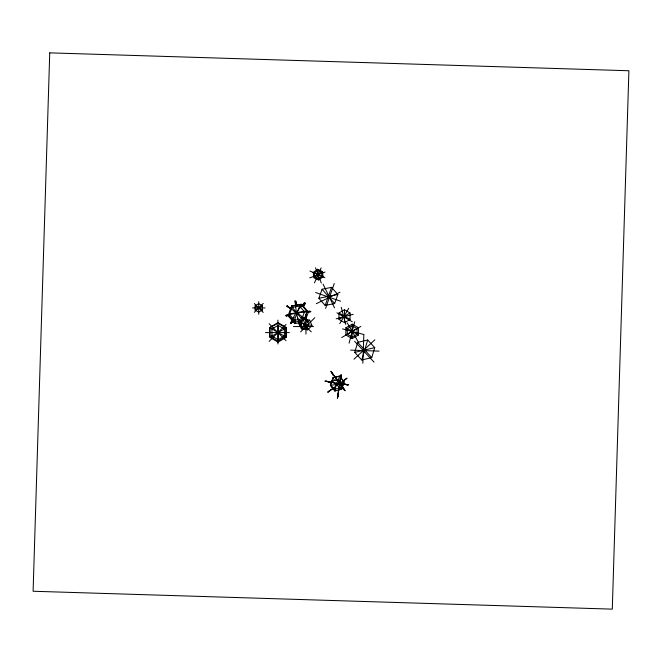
<?xml version="1.0" encoding="UTF-8"?>
<svg xmlns="http://www.w3.org/2000/svg" width="662" height="662" viewBox="0 0 662 662"><rect width="100%" height="100%" fill="white"/><g stroke="black" fill="none" stroke-linecap="round" stroke-linejoin="round"><path stroke-width="0.99" d="M345.87 334.989L345.903 327.748L352.192 324.157L358.448 327.806L358.415 335.046L352.126 338.638L345.87 334.989L358.448 327.806M347.31 328.592L347.285 334.244L352.167 337.09L357.066 334.285L357.091 328.633L352.217 325.795L347.31 328.592L357.066 334.285M352.126 338.638L352.192 324.157M339.035 388.718L337.388 398.309L337.819 394.345M299.927 324.19L299.944 325.729L298.951 320.689M362.842 363.231L363.835 334.782M340.814 376.769L340.632 377.828L341.145 374.518L340.789 376.099M340.591 377.671C339.92 381.734 341.418 372.838 340.938 376.14M340.756 377.017L340.781 376.43L340.698 377.398M337.562 397.084L337.653 396.497L337.637 397.365M340.781 377.191L340.599 378.341M338.588 389.496L340.665 376.844M337.603 397.341L337.678 396.886M340.028 381.676L340.301 380.518L339.945 382.462M340.318 380.162L340.011 382.106M340.781 377.183L340.88 376.471M339.995 381.825L339.887 382.545M338.737 388.528L338.605 389.355M338.952 387.435L339.052 386.881M337.579 396.894L337.777 396.042L337.645 396.761M340.028 382.338L340.21 381.097M339.523 385.673L339.614 385.069M337.968 394.039L338.034 393.559L337.786 395.015L338.646 388.991M340.69 376.918L340.781 376.471M339.904 382.446L340.111 381.13M340.177 379.624L340.4 378.358L340.218 379.765M340.632 377.555L340.831 376.297M337.479 397.506L337.877 395.744L337.661 396.985M349.089 343.156L354.733 321.798M354.741 352.399L357.703 342.395L367.691 339.995L374.725 347.6L371.763 357.596L361.766 359.996L354.741 352.399L374.725 347.6M361.766 359.996L367.691 339.995M334.906 391.019L330.47 385.309L332.878 377.795L339.614 376.082L344.058 381.792L341.757 389.223L334.906 391.019L335.733 388.271M334.939 380.774L332.771 377.878L339.507 376.165L343.95 381.883L341.65 389.306L340.351 387.7M338.009 380.857L339.507 376.165M294.358 320.284L299.621 306.034L304.47 311.86L301.839 318.985L294.358 320.284L289.509 314.458L292.141 307.333L299.621 306.034M302.882 320.673L294.449 322.137L295.343 319.382M300.747 322.56L294.664 323.619L295.252 321.806M325.596 308.409L334.269 283.51M318.885 298.289L322.071 289.253L331.546 287.358L337.827 294.507L334.633 303.544L325.166 305.439L318.885 298.289L337.827 294.507M325.166 305.439L331.546 287.358M334.533 389.041L337.959 380.021L342.122 383.753L340.409 388.263L334.533 389.041L330.371 385.309L332.084 380.799L337.959 380.021M304.148 319.622L307.118 311.587L301.045 304.28L291.669 305.902L288.086 315.716L294.664 323.619M305.513 319.928L308.368 312.199L306.465 312.464M299.96 306.878L301.045 304.28M314.458 282.873L321.144 267.92M341.857 386.666L342.701 387.866L341.931 386.873M293.647 319.498L291.098 323.263M339.796 323.602L348.684 308.343M293.489 320.822L290.875 323.668L291.197 323.13M300.805 323.097L303.337 319.2L307.276 320.027L308.674 324.761L306.134 328.666L302.203 327.839L300.805 323.097L308.674 324.761M302.203 327.839L307.276 320.027M303.486 306.614L305.571 303.08L302.476 306.663L304.851 302.898L303.668 304.222L304.338 302.882L301.218 306.655L301.971 305.149M293.564 319.547L290.808 323.47L293.539 319.216L291.959 321.045M291.95 321.045L290.916 322.386L293.432 318.637M294.168 317.404L292.67 318.811L295.947 312.96L301.789 305.364M304.181 319.332L309.675 320.135L311.959 325.456L307.822 329.85L301.417 328.915L299.133 323.586L301.889 320.656M301.417 328.915L302.791 327.45M307.607 322.328L309.675 320.135M254.34 312.307L263.228 303.411M269.12 341.385L286.009 324.504M300.622 331.894L314.789 317.719M354.021 359.209L374.841 339.796M328.584 391.598L329.717 390.762M327.889 392.103L330.752 390.034M332.25 388.942L328.807 391.432M330.843 389.968L330.09 390.489M329.163 391.184L329.552 390.894M345.357 379.367L344.207 380.195M342.295 381.61L342.635 381.37M332.39 388.834L332.82 388.528L331.19 389.703M332.928 388.445L346.425 378.581M345.779 379.061L347.053 378.126L346.234 378.73M313.258 272.396L317.628 269.285L322.51 271.519L323.023 276.865L318.654 279.976L313.763 277.742L313.258 272.396L323.023 276.865M314.715 277.097L314.318 272.926L317.727 270.501L321.542 272.239L321.939 276.41L318.521 278.834L314.715 277.097L322.51 271.519M255.093 305.786L258.734 303.659L262.375 305.786L262.375 310.039L258.734 312.166L255.093 310.039L255.093 305.786L262.375 310.039M255.093 310.039L262.375 305.786M338.969 312.96L344.472 309.742L350.008 312.994L350.041 319.465L344.538 322.684L339.002 319.423L338.969 312.96L350.041 319.465M339.002 319.423L350.008 312.994M341.716 337.537L360.807 326.424M270.088 327.715L277.866 323.222L285.645 327.715L285.645 336.693L277.866 341.187L270.088 336.693L270.088 327.715L272.678 329.213M271.95 328.956L278.156 325.373L284.362 328.956L284.362 336.122L278.156 339.705L271.95 336.122L271.95 328.956L284.362 336.122M270.088 336.693L272.678 335.195M283.924 328.708L285.645 327.715M284.743 328.484L286.423 327.508L286.423 337.231L278.015 342.089L269.6 337.231L269.6 327.508L278.015 322.651L286.423 327.508M271.95 336.122L284.362 328.956M316.279 303.701L340.011 292.232M309.733 277.875L325.034 272.032M336.155 318.819L353.227 314.309M336.95 380.195L339.052 383.132L343.95 381.883M306.556 312.671L310.95 311.612L305.918 312.116L310.089 311.206L304.065 311.272L289.592 313.978L290.097 314.086M327.276 381.386L332.216 382.164M289.509 314.458L304.47 311.86M290.386 314.417L288.367 314.839L294.449 322.137M288.665 315.153L285.868 315.716L288.831 315.211M289.029 315.269L286.356 315.741M291.652 306.059L301.798 304.297L307.706 311.405M289.534 314.549L286.282 315.203L288.748 314.889M286.522 315.716L285.934 315.848L288.955 315.766M342.122 383.753L330.371 385.309M298.413 312.812L301.318 312.398M303.254 312.125L307.118 311.587M326.118 381.378L324.885 381.163L327.475 381.469L325.778 381.18L327.061 381.395M252.52 307.913L265.098 307.913M293.448 326.565L313.49 326.565M265.47 332.581L289.352 332.581M350.628 350.132L379.078 351.125M328.882 381.908L328.029 381.858L329.618 382.007L326.424 381.428M345.605 384.382L346.772 384.63L344.356 384.233L348.684 384.854L345.614 384.308M345.804 384.399L346.681 384.605L345.647 384.39M347.699 384.821L346.276 384.572L346.954 384.705M336.155 383.166L344.811 384.407L343.413 384.15M343.528 384.266L341.211 383.886M345.183 384.25L343.057 383.91M328.038 381.767L328.319 381.842M346.441 384.49L348.063 384.721L346.532 384.589M341.319 383.96L341.625 383.993M299.133 323.586L301.88 323.991M308.293 324.926L311.959 325.456M345.862 384.481L344.753 384.308M328.807 381.982L335.891 383.116M342.279 384.051L344.248 384.283M342.552 328.89L363.901 334.533M315.633 292.521L340.525 301.193M309.924 270.998L324.877 277.684M287.796 306.672L287.184 306.274L290.734 308.823M283.924 335.7L285.645 336.693M284.743 336.255L286.423 337.231M336.958 312.861L352.225 321.749M345.903 327.748L347.691 328.791M356.628 334.004L358.415 335.046M306.448 319.738L304.181 318.165M288.351 306.92L286.952 306.001L290.726 308.699L286.894 305.902L302.774 317.057L302.013 316.535M302.302 316.709L302.41 316.8M301.814 316.453L304.388 318.265M304.139 318.19L306.862 320.118L305.678 319.291M294.052 311.181L295.128 311.943M304.247 318.248L305.505 319.142M303.908 318.041L304.677 318.587M306.2 319.564L304.818 318.571M305.579 319.307L306.481 319.829M332.887 374.452L336.941 380.187M340.409 388.263L332.084 380.799M298.876 319.481L311.281 331.894M254.34 303.519L263.228 312.414M269.12 323.768L286.009 340.657M354.65 341.319L374.063 362.139M357.703 342.395L371.763 357.596M340.301 383.761L340.475 384.2M322.071 289.253L334.633 303.544M342.941 387.99L342.444 387.295L344.472 390.199L342.453 387.435M301.268 317.487L303.179 319.754M301.839 318.985L292.141 307.333M291.669 305.902L292.952 307.474M341.948 386.335L345.076 390.762L343.106 388.064L343.884 389.355M337.322 379.789L336.677 378.954M335.99 378.019L331.447 371.887L332.456 373.31L331.77 372.433M336.015 378.863L336.66 379.765L336.288 379.252M332.837 374.328L333.648 375.412L330.868 371.357L332.25 373.202L331.265 371.779L331.687 372.317M330.578 385.218L335.013 390.936M339.052 383.132L341.906 386.922L340.541 384.994M344.132 389.372L344.703 390.183L343.239 388.255M340.078 383.902L340.574 384.605L340.235 384.001M340.566 385.135L340.971 385.598M341.369 386.12L342.378 387.336M340.582 384.473L340.103 383.935M343.992 389.372L343.801 389.231M340.665 384.713L340.21 384.076M338.497 381.444L338.853 381.933M347.169 322.824L358.283 341.915M323.089 284.155L334.558 307.888M306.688 327.185L307.822 329.85M315.493 267.762L321.335 283.063M303.337 319.2L306.134 328.666M341.244 307.333L345.754 324.405M298.074 318.149L298.041 318.273M296.799 305.786L295.782 300.987L296.187 305.248L294.995 300.78L296.245 311.885L298.074 320.027L297.974 319.084M299.464 321.409L299.613 322.195M298.868 320.905L299.754 325.514L298.934 320.756M298.355 319.738L299.199 324.322L298.711 320.698M317.628 269.285L318.654 279.976M344.472 309.742L344.538 322.684M305.952 314.086L305.952 334.095M278.156 325.373L278.156 339.705M278.015 340.144L278.015 342.089M277.924 320.118L277.924 344M258.734 301.698L258.734 314.276M49.741 52.861L33.1 591.249L346.367 600.931A2589.992 0.588 1.8 0 0 510.187 605.987L612.292 609.139L628.9 70.751L49.741 52.861M328.311 391.796L327.822 392.152L328.344 391.772M334.74 382.909L333.607 382.727L334.74 382.901M333.127 374.882L332.663 374.278L333.127 374.882M337.653 380.989L337.082 380.203L337.653 380.989"/></g></svg>
